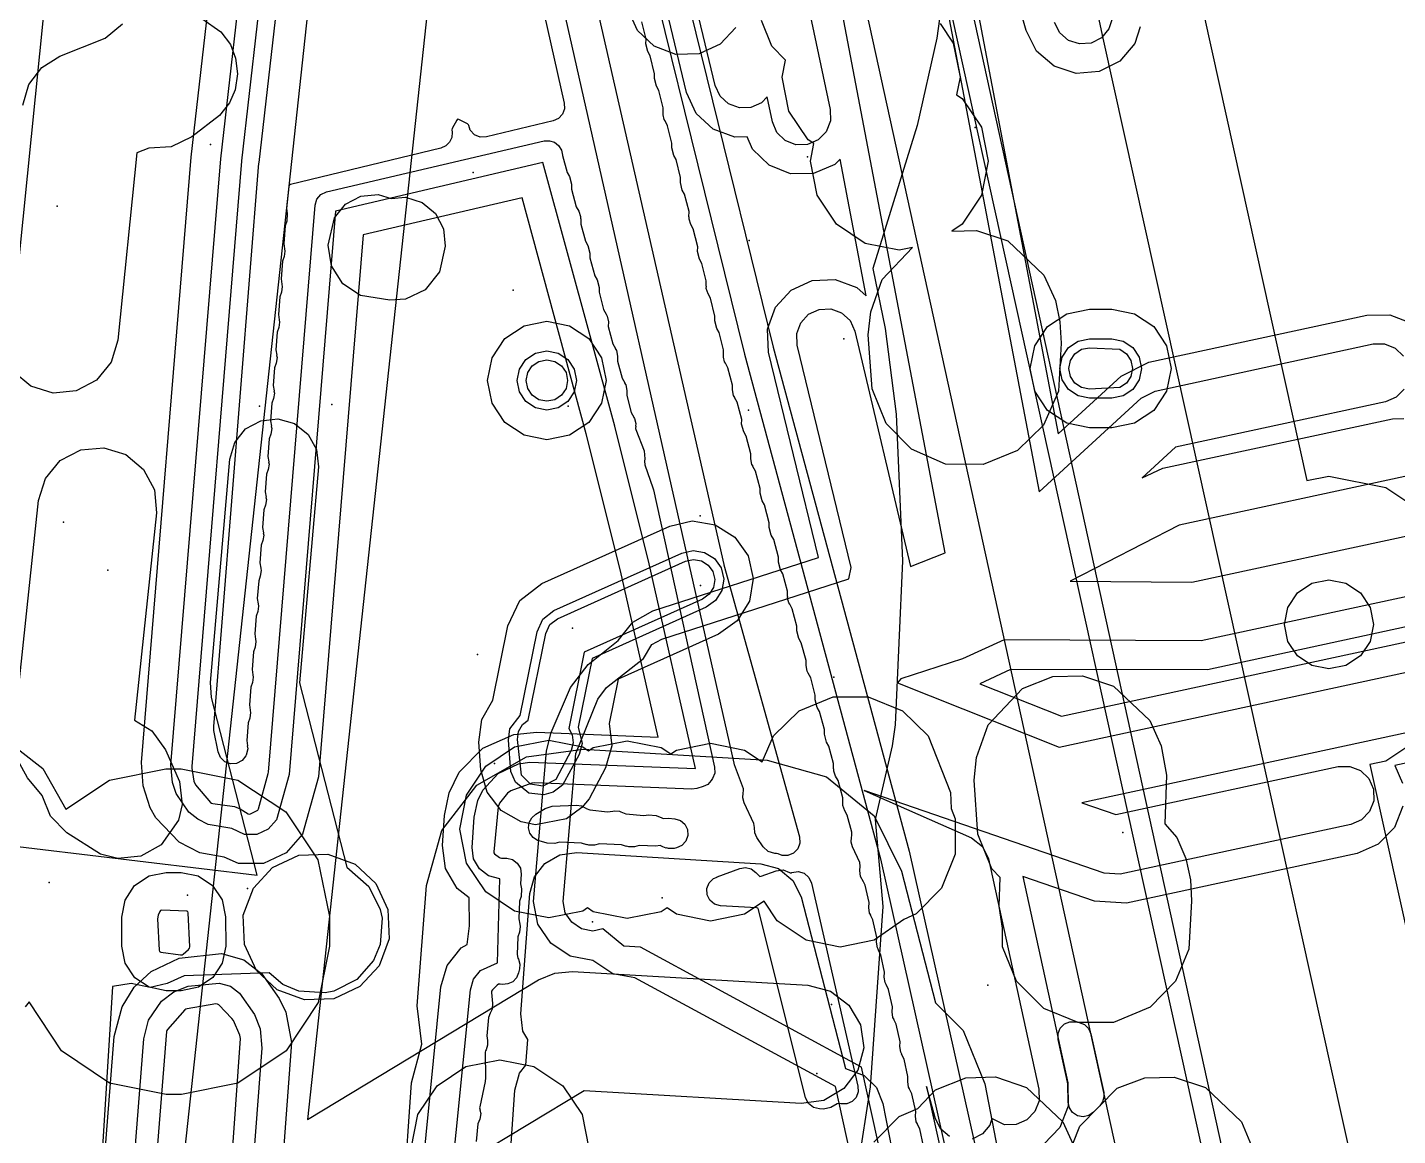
# Model space of a CAD drawing. Header units: metres. Extents: x 8738 to 9560, y -8972 to -7699.
# Drawn here: x 8875.03 to 8921.27, y -8321.14 to -8283.74 of the extents above; entities that cross this region are included whole.
import ezdxf

# ---------------------------------------------------------------- set-up
doc = ezdxf.new("R2010")
doc.units = ezdxf.units.M
for name, color, linetype in [('AI_GREENING_ALLOWED_ZONE', 4, 'Continuous'), ('AI_GREENING_EXCLUSIONS', 1, 'Continuous'), ('AI_GREENING_LAWN', 82, 'Continuous'), ('AI_GREENING_REJECTED', 6, 'Continuous')]:
    doc.layers.add(name, color=color, linetype=linetype)

msp = doc.modelspace()

# ---------------------------------------------------------------- linework, layer by layer
at = {"layer": 'AI_GREENING_ALLOWED_ZONE'}
msp.add_lwpolyline([(8910.527, -8317.323), (8910.705, -8317.395), (8910.843, -8317.53), (8910.919, -8317.706), (8911.353, -8319.684), (8911.361, -8319.848), (8911.316, -8320.007), (8911.221, -8320.142), (8911.008, -8320.358), (8910.847, -8320.467), (8910.657, -8320.507), (8910.466, -8320.472), (8910.303, -8320.366), (8910.193, -8320.206), (8910.152, -8320.017), (8910.14, -8319.391), (8910.135, -8319.342), (8909.819, -8317.896), (8909.816, -8317.7), (8909.888, -8317.517), (8910.026, -8317.376), (8910.207, -8317.3), (8910.403, -8317.299), (8910.527, -8317.323)], close=True, dxfattribs=at)
at = {"layer": 'AI_GREENING_EXCLUSIONS'}
for points in [[(8887.884, -8327.25), (8888.987, -8316.122), (8889.201, -8315.401), (8889.667, -8314.81), (8889.872, -8314.691), (8889.951, -8314.067), (8889.945, -8313.115), (8889.537, -8312.804), (8889.145, -8312.129), (8889.041, -8311.356), (8889.105, -8310.337), (8889.268, -8309.571), (8889.606, -8308.877), (8890.396, -8308.07), (8891.446, -8307.61), (8892.225, -8307.528), (8896.323, -8307.7), (8895.042, -8302.082), (8893.888, -8297.45), (8891.732, -8289.489), (8886.361, -8290.743), (8884.86, -8309.038), (8884.315, -8310.966), (8883.763, -8311.602), (8882.998, -8311.955), (8882.156, -8311.961), (8881.672, -8311.747), (8880.852, -8311.601), (8880.157, -8311.241), (8879.364, -8310.419), (8879.176, -8310.084), (8878.934, -8309.34), (8878.88, -8308.548), (8880.557, -8288.116), (8883.166, -8265.225)], [(8888.775, -8328.316), (8889.982, -8316.222), (8890.089, -8315.861), (8890.322, -8315.566), (8890.895, -8315.313), (8890.975, -8312.479), (8890.597, -8312.379), (8890.287, -8312.143), (8890.091, -8311.805), (8890.039, -8311.419), (8890.103, -8310.4), (8890.235, -8309.827), (8890.404, -8309.48), (8890.913, -8308.926), (8891.6, -8308.598), (8891.987, -8308.538), (8897.582, -8308.748), (8896.013, -8301.841), (8894.858, -8297.199), (8892.427, -8288.3), (8885.424, -8289.935), (8883.864, -8308.957), (8883.439, -8310.484), (8883.163, -8310.803), (8882.78, -8310.979), (8882.359, -8310.982), (8881.93, -8310.78), (8881.13, -8310.64), (8880.782, -8310.46), (8880.483, -8310.221), (8880.048, -8309.595), (8879.927, -8309.223), (8879.877, -8308.63), (8881.556, -8288.167), (8884.159, -8265.339)], [(8880.36, -8321.57), (8886.433, -8265.355)], [(8907.354, -8265.601), (8911.319, -8284.102), (8924.314, -8342.789)], [(8890.224, -8267.503), (8884.488, -8320.604), (8892.276, -8315.89), (8892.83, -8315.66), (8893.428, -8315.605), (8901.372, -8316.068), (8902.127, -8316.265), (8902.749, -8316.736), (8903.144, -8317.409), (8903.252, -8318.182), (8903.055, -8318.937), (8902.585, -8319.559), (8901.912, -8319.954), (8901.139, -8320.062), (8893.815, -8319.634), (8888.122, -8323.08)], [(8921.395, -8347.341), (8920.809, -8347.354), (8920.263, -8347.141), (8919.84, -8346.735), (8919.605, -8346.198), (8919.197, -8344.338), (8919.165, -8343.897), (8919.153, -8343.312), (8919.367, -8342.767), (8919.851, -8342.31), (8919.69, -8341.353), (8903.61, -8268.057)], [(8922.152, -8350.759), (8920.199, -8350.8), (8918.379, -8350.091), (8916.97, -8348.738), (8916.187, -8346.948), (8915.779, -8345.088), (8915.708, -8342.696), (8916.12, -8341.644), (8916.012, -8340.921), (8900.71, -8271.172)], [(8894.747, -8276.573), (8899.228, -8294.77), (8903.82, -8311.806), (8907.525, -8328.355), (8910.595, -8342.558), (8910.62, -8343.226), (8910.535, -8343.607), (8910.31, -8343.926), (8909.981, -8344.135), (8909.22, -8344.425), (8909.206, -8344.434), (8903.888, -8346.497), (8903.754, -8350.97), (8911.179, -8349.246), (8923.784, -8346.73)], [(8895.718, -8276.331), (8900.198, -8294.528), (8904.786, -8311.548), (8908.5, -8328.129), (8911.573, -8342.347), (8911.62, -8343.25), (8911.449, -8344.012), (8911, -8344.65), (8910.341, -8345.068), (8904.859, -8347.184), (8904.788, -8349.701), (8911.005, -8348.261), (8924.471, -8345.525)], [(8912.582, -8283.716), (8912.4, -8284.277), (8911.894, -8284.871), (8911.199, -8285.226), (8910.421, -8285.288), (8909.679, -8285.048), (8909.085, -8284.541), (8908.73, -8283.846), (8906.649, -8276.495)], [(8904.79, -8326.12), (8903.175, -8318.832), (8895.724, -8314.78), (8895.159, -8314.749), (8894.451, -8314.17), (8894.108, -8314.238), (8893.725, -8314.162), (8893.401, -8313.945), (8893.184, -8313.621), (8893.108, -8313.238), (8893.544, -8308.245), (8894.282, -8306.41), (8894.578, -8306.023), (8895.817, -8305.037), (8896.105, -8304.572), (8896.446, -8304.382), (8902.75, -8302.349), (8902.835, -8301.967), (8901.013, -8294.461), (8900.997, -8294.071), (8901.131, -8293.705), (8901.395, -8293.418), (8901.749, -8293.253), (8902.139, -8293.237), (8902.505, -8293.371), (8902.792, -8293.635), (8902.957, -8293.989), (8904.835, -8301.936), (8906.002, -8301.473), (8901.416, -8277.357)], [(8904.979, -8277.359), (8909.172, -8299.408), (8912.62, -8296.251), (8913.085, -8296.011), (8920.439, -8294.423), (8920.829, -8294.417), (8921.192, -8294.561), (8921.473, -8294.832)], [(8906.039, -8277.578), (8909.819, -8297.46), (8911.945, -8295.513), (8912.874, -8295.033), (8920.228, -8293.446), (8921.009, -8293.433), (8921.734, -8293.72)], [(8903.813, -8326.336), (8902.297, -8319.492), (8902.297, -8319.492), (8895.532, -8315.814), (8894.792, -8315.679), (8894.115, -8315.237), (8893.343, -8315.086), (8892.694, -8314.652), (8892.26, -8314.003), (8892.108, -8313.238), (8892.548, -8308.155), (8892.704, -8307.542), (8893.364, -8306.013), (8893.955, -8305.241), (8894.969, -8304.434), (8895.457, -8303.81), (8896.138, -8303.43), (8901.723, -8301.627), (8900.041, -8294.697), (8900.009, -8293.917), (8900.277, -8293.184), (8900.805, -8292.61), (8901.513, -8292.282), (8902.293, -8292.249), (8903.025, -8292.517), (8903.335, -8292.802), (8902.456, -8288.18), (8902.281, -8288.36), (8901.564, -8288.668), (8900.784, -8288.679), (8900.059, -8288.39), (8899.5, -8287.845), (8899.32, -8287.428), (8898.901, -8287.444), (8898.169, -8287.173), (8897.596, -8286.643), (8897.27, -8285.934), (8895.427, -8278.231)], [(8900.543, -8279.068), (8902.126, -8286.504), (8902.131, -8286.894), (8901.987, -8287.256), (8901.714, -8287.536), (8901.356, -8287.69), (8900.966, -8287.695), (8900.603, -8287.551), (8900.324, -8287.279), (8900.17, -8286.92), (8899.99, -8286.076), (8899.802, -8286.278), (8899.448, -8286.441), (8899.058, -8286.456), (8898.692, -8286.321), (8898.406, -8286.056), (8898.243, -8285.702), (8896.399, -8277.998)], [(8906.554, -8278.047), (8905.726, -8284.096), (8905.054, -8287.047), (8903.556, -8291.87), (8903.975, -8293.895), (8904.354, -8296.796), (8904.559, -8301.745), (8904.315, -8307.277), (8904.216, -8307.989), (8903.641, -8310.47), (8903.904, -8313.412), (8903.472, -8319.503), (8903.053, -8322.193), (8901.486, -8328.757), (8900.235, -8332.133), (8900.697, -8334.363), (8901.044, -8336.91), (8901.281, -8342.213), (8901.037, -8347.745)], [(8875.989, -8279.144), (8874.745, -8291.546), (8873.228, -8310.896), (8873.229, -8310.964), (8873.222, -8310.981), (8872.786, -8316.539), (8871.797, -8331.948), (8870.34, -8349.57), (8869.578, -8360.621), (8867.012, -8391.963)], [(8880.919, -8283.439), (8881.561, -8283.883), (8881.881, -8284.318), (8882.06, -8284.77), (8882.124, -8285.307), (8882.042, -8285.841), (8881.849, -8286.286), (8881.515, -8286.711), (8880.585, -8287.433), (8879.883, -8287.773), (8879.132, -8287.817), (8878.731, -8287.975), (8878.089, -8294.293), (8877.86, -8295.039), (8877.363, -8295.641), (8876.674, -8296.006), (8875.897, -8296.08), (8875.151, -8295.851), (8874.549, -8295.354)], [(8898.942, -8283.735), (8898.408, -8284.303), (8897.696, -8284.624), (8896.916, -8284.648), (8896.187, -8284.372), (8895.618, -8283.837), (8895.297, -8283.126)], [(8905.837, -8283.608), (8906.275, -8284.263), (8906.503, -8285.411), (8906.385, -8286.007), (8906.575, -8286.135), (8907.225, -8287.108), (8907.454, -8288.256), (8907.225, -8289.404), (8906.575, -8290.377), (8906.225, -8290.611), (8907.062, -8290.589), (8908.112, -8290.941), (8909.336, -8292.099), (8909.721, -8292.955), (8909.876, -8293.675), (8909.915, -8294.391), (8909.821, -8296.018), (8909.323, -8297.168), (8908.446, -8298.023), (8907.281, -8298.493), (8906.012, -8298.477), (8904.862, -8297.978), (8904.006, -8297.101), (8903.537, -8295.936), (8903.408, -8294.118), (8903.489, -8293.342), (8903.877, -8292.245), (8904.9, -8291.167), (8904.454, -8291.256), (8903.306, -8291.028), (8902.333, -8290.377), (8901.682, -8289.404), (8901.454, -8288.256), (8901.572, -8287.66), (8901.382, -8287.533), (8900.732, -8286.559), (8900.503, -8285.411), (8900.616, -8284.843), (8900.158, -8284.364), (8899.8, -8283.508)], [(8911.647, -8283.418), (8911.527, -8283.79), (8911.274, -8284.086), (8910.927, -8284.264), (8910.538, -8284.295), (8910.166, -8284.175), (8909.869, -8283.922), (8909.692, -8283.574)], [(8914.739, -8283.357), (8918.211, -8299.035), (8918.952, -8298.887), (8920.866, -8299.268), (8922.488, -8300.352)], [(8874.875, -8286.361), (8875.077, -8285.665), (8875.515, -8285.087), (8876.129, -8284.703), (8877.662, -8284.097), (8878.24, -8283.616)], [(8921.491, -8295.943), (8921.219, -8296.223), (8920.861, -8296.378), (8913.771, -8297.909), (8912.646, -8298.939), (8913.352, -8298.615), (8921.094, -8296.944), (8921.484, -8296.938)], [(8871.505, -8311.001), (8882.783, -8312.351), (8881.249, -8306.353), (8881.208, -8305.852), (8881.864, -8298.311), (8882.027, -8297.749), (8882.393, -8297.292), (8882.906, -8297.011), (8883.488, -8296.947), (8884.05, -8297.11), (8884.507, -8297.476), (8884.788, -8297.989), (8884.852, -8298.571), (8884.219, -8305.857), (8885.81, -8312.081), (8886.553, -8312.734), (8886.94, -8313.514), (8886.999, -8313.806), (8886.94, -8314.692), (8886.714, -8315.233), (8886.148, -8315.877), (8885.368, -8316.264), (8885.076, -8316.323), (8884.19, -8316.264), (8883.649, -8316.038), (8883.188, -8315.654), (8880.321, -8315.746), (8879.749, -8316.01), (8879.18, -8316.147), (8878.529, -8316.011), (8877.909, -8316.112), (8877.513, -8322.429)], [(8874.575, -8307.573), (8875.41, -8299.704), (8875.642, -8298.959), (8876.142, -8298.359), (8876.833, -8297.997), (8877.61, -8297.926), (8878.355, -8298.158), (8878.954, -8298.658), (8879.317, -8299.349), (8879.388, -8300.126), (8878.645, -8307.123), (8879.234, -8307.486), (8879.691, -8308.119), (8880.167, -8309.196), (8880.253, -8309.971), (8880.134, -8310.498), (8879.548, -8311.33), (8878.864, -8311.707), (8878.089, -8311.793), (8877.495, -8311.648), (8876.36, -8310.923), (8875.814, -8310.365), (8875.814, -8310.365), (8875.534, -8309.667), (8875.033, -8309.072), (8874.651, -8308.37)], [(8921.516, -8298.899), (8913.902, -8300.542), (8910.222, -8302.431), (8914.327, -8302.464), (8921.962, -8300.817)], [(8922.383, -8302.772), (8914.641, -8304.443), (8907.988, -8304.413), (8906.585, -8305.049), (8904.501, -8305.722), (8904.391, -8305.86), (8909.846, -8308.032), (8926.773, -8304.379)], [(8922.594, -8303.749), (8914.852, -8305.42), (8908.202, -8305.415), (8907.167, -8305.889), (8909.933, -8306.99), (8926.562, -8303.401)], [(8927.195, -8306.334), (8910.613, -8309.913), (8911.756, -8310.308), (8919.267, -8308.687), (8919.657, -8308.68), (8920.02, -8308.824), (8920.301, -8309.095), (8920.456, -8309.453), (8920.462, -8309.843), (8920.319, -8310.206), (8920.047, -8310.487), (8919.689, -8310.642), (8911.905, -8312.322), (8911.367, -8312.289), (8903.272, -8309.491), (8906.895, -8311.098), (8907.264, -8311.38), (8907.466, -8311.799), (8909.163, -8319.579), (8909.17, -8319.97), (8909.027, -8320.333), (8908.756, -8320.614), (8908.399, -8320.77), (8908.399, -8320.77), (8908.009, -8320.777), (8907.581, -8320.572), (8907.51, -8320.792), (8907.257, -8321.088), (8906.909, -8321.265)], [(8874.017, -8307.56), (8875.551, -8308.757), (8876.329, -8310.127), (8877.801, -8309.144), (8879.704, -8308.763), (8880.222, -8308.763), (8882.135, -8309.144), (8883.75, -8310.22), (8884.838, -8311.84), (8885.222, -8313.753), (8885.224, -8314.752), (8884.847, -8316.656), (8883.76, -8318.288), (8882.137, -8319.371), (8880.234, -8319.752), (8879.716, -8319.752), (8877.803, -8319.371), (8876.18, -8318.288), (8875.09, -8316.633), (8874.96, -8316.799)], [(8922.488, -8307.423), (8920.866, -8308.507), (8920.331, -8308.613), (8926.974, -8338.615)], [(8927.406, -8307.311), (8921.179, -8308.655), (8921.433, -8309.242)], [(8887.473, -8326.883), (8887.99, -8319.367), (8888.346, -8318.055), (8888.19, -8316.769), (8888.499, -8312.707), (8889.014, -8310.845), (8890.198, -8309.318), (8891.872, -8308.353), (8893.787, -8308.095), (8899.992, -8308.472), (8901.997, -8309.028), (8903.602, -8310.351), (8904.53, -8312.213), (8905.677, -8316.657), (8906.604, -8317.6), (8907.336, -8319.394), (8908.142, -8323.536)], [(8921.446, -8310.023), (8921.159, -8310.748), (8920.616, -8311.309), (8919.9, -8311.619), (8912.116, -8313.299), (8911.041, -8313.234), (8908.62, -8312.398), (8910.14, -8319.366), (8910.154, -8320.147), (8909.869, -8320.873), (8909.327, -8321.435)], [(8889.96, -8341.747), (8891.481, -8319.607), (8891.635, -8319.042), (8891.847, -8318.767), (8891.914, -8317.905), (8891.75, -8317.615), (8891.68, -8317.034), (8891.988, -8312.972), (8892.143, -8312.414), (8892.498, -8311.956), (8893.001, -8311.666), (8893.575, -8311.589), (8899.78, -8311.966), (8900.381, -8312.132), (8900.863, -8312.529), (8901.141, -8313.088), (8902.636, -8318.88), (8903.273, -8319.11), (8903.681, -8319.524), (8903.9, -8320.062), (8904.706, -8324.204)], [(8875.071, -8354.632), (8877.961, -8317.804), (8878.227, -8316.793), (8878.637, -8316.136), (8879.206, -8315.602), (8880.151, -8315.15), (8881.587, -8314.996), (8882.335, -8315.207), (8882.947, -8315.687), (8883.531, -8316.514), (8883.754, -8316.98), (8883.946, -8318.003), (8883.519, -8323.75)], [(8876.067, -8354.723), (8878.958, -8317.881), (8879.118, -8317.247), (8879.555, -8316.61), (8879.973, -8316.296), (8880.461, -8316.101), (8881.508, -8315.993), (8881.883, -8316.098), (8882.189, -8316.338), (8882.692, -8317.058), (8882.885, -8317.538), (8882.946, -8318.189), (8882.522, -8323.673)], [(8903.597, -8321.37), (8904.445, -8320.504), (8905.075, -8320.226), (8905.671, -8319.598), (8906.701, -8319.19), (8907.695, -8319.164), (8908.745, -8319.516), (8909.969, -8320.674), (8910.309, -8321.422), (8910.547, -8320.827), (8911.806, -8319.548), (8912.737, -8319.197), (8913.732, -8319.171), (8914.781, -8319.523), (8916.005, -8320.681), (8916.452, -8321.757)], [(8906.149, -8321.176), (8905.852, -8320.922), (8905.675, -8320.575), (8905.369, -8319.488), (8906.742, -8325.688)]]:
    msp.add_lwpolyline(points, dxfattribs=at)
for points in [[(8885.186, -8291.082), (8885.394, -8290.159), (8885.767, -8289.708), (8886.285, -8289.434), (8886.867, -8289.38), (8887.309, -8289.516), (8887.792, -8289.471), (8888.351, -8289.643), (8888.802, -8290.017), (8889.075, -8290.534), (8889.13, -8291.117), (8888.935, -8291.989), (8888.458, -8292.589), (8887.791, -8292.914), (8887.265, -8292.949), (8886.272, -8292.79), (8885.672, -8292.395), (8885.291, -8291.789), (8885.186, -8291.082)], [(8893.326, -8297.504), (8892.561, -8297.656), (8891.796, -8297.504), (8891.147, -8297.07), (8890.713, -8296.421), (8890.561, -8295.656), (8890.713, -8294.891), (8891.147, -8294.242), (8891.796, -8293.808), (8892.561, -8293.656), (8893.326, -8293.808), (8893.975, -8294.242), (8894.409, -8294.891), (8894.561, -8295.656), (8894.409, -8296.421), (8893.975, -8297.07), (8893.326, -8297.504)], [(8911.624, -8293.249), (8912.389, -8293.401), (8913.038, -8293.835), (8913.472, -8294.484), (8913.624, -8295.249), (8913.472, -8296.014), (8913.038, -8296.663), (8912.389, -8297.097), (8911.624, -8297.249), (8910.874, -8297.249), (8910.109, -8297.097), (8909.46, -8296.663), (8909.026, -8296.014), (8908.874, -8295.249), (8909.026, -8294.484), (8909.46, -8293.835), (8910.109, -8293.401), (8910.874, -8293.249), (8911.624, -8293.249)], [(8912.331, -8294.542), (8912.548, -8294.866), (8912.624, -8295.249), (8912.548, -8295.632), (8912.331, -8295.956), (8912.007, -8296.173), (8911.624, -8296.249), (8910.874, -8296.249), (8910.491, -8296.173), (8910.167, -8295.956), (8909.95, -8295.632), (8909.874, -8295.249), (8909.95, -8294.866), (8910.167, -8294.542), (8910.491, -8294.325), (8910.874, -8294.249), (8911.624, -8294.249), (8912.007, -8294.325), (8912.331, -8294.542)], [(8912.271, -8294.981), (8912.324, -8295.249), (8912.271, -8295.517), (8912.119, -8295.744), (8911.892, -8295.896), (8910.874, -8295.949), (8910.606, -8295.896), (8910.379, -8295.744), (8910.227, -8295.517), (8910.174, -8295.249), (8910.227, -8294.981), (8910.379, -8294.754), (8910.606, -8294.602), (8910.874, -8294.549), (8911.892, -8294.602), (8912.119, -8294.754), (8912.271, -8294.981)], [(8892.178, -8296.58), (8891.854, -8296.363), (8891.637, -8296.039), (8891.561, -8295.656), (8891.637, -8295.273), (8891.854, -8294.949), (8892.178, -8294.732), (8892.561, -8294.656), (8892.944, -8294.732), (8893.268, -8294.949), (8893.485, -8295.273), (8893.561, -8295.656), (8893.485, -8296.039), (8893.268, -8296.363), (8892.944, -8296.58), (8892.561, -8296.656), (8892.178, -8296.58)], [(8892.293, -8296.303), (8892.066, -8296.151), (8891.914, -8295.924), (8891.861, -8295.656), (8891.914, -8295.388), (8892.066, -8295.161), (8892.293, -8295.009), (8892.561, -8294.956), (8892.829, -8295.009), (8893.056, -8295.161), (8893.208, -8295.388), (8893.261, -8295.656), (8893.208, -8295.924), (8893.056, -8296.151), (8892.829, -8296.303), (8892.561, -8296.356), (8892.293, -8296.303)], [(8890.368, -8307.094), (8890.741, -8306.441), (8891.25, -8303.935), (8891.648, -8303.084), (8892.39, -8302.509), (8896.709, -8300.569), (8897.469, -8300.394), (8898.239, -8300.524), (8898.9, -8300.938), (8899.353, -8301.574), (8899.527, -8302.334), (8899.398, -8303.104), (8898.984, -8303.765), (8898.348, -8304.217), (8894.966, -8305.737), (8894.661, -8307.237), (8894.749, -8307.984), (8894.538, -8308.735), (8893.99, -8309.777), (8893.746, -8310.073), (8893.225, -8310.448), (8892.174, -8310.653), (8891.698, -8310.556), (8891.021, -8310.17), (8890.542, -8309.553), (8890.336, -8308.8), (8890.271, -8307.868), (8890.368, -8307.094)], [(8892.8, -8303.421), (8897.119, -8301.481), (8897.499, -8301.394), (8897.884, -8301.458), (8898.214, -8301.665), (8898.441, -8301.983), (8898.528, -8302.364), (8898.463, -8302.748), (8898.256, -8303.079), (8897.938, -8303.305), (8894.088, -8305.035), (8893.616, -8307.357), (8893.753, -8307.905), (8893.647, -8308.281), (8893.087, -8309.315), (8892.778, -8309.554), (8892.461, -8309.64), (8891.949, -8309.583), (8891.498, -8309.211), (8891.35, -8308.85), (8891.268, -8307.798), (8891.317, -8307.411), (8891.656, -8306.959), (8892.23, -8304.134), (8892.429, -8303.709), (8892.8, -8303.421)], [(8892.923, -8303.695), (8897.241, -8301.755), (8897.508, -8301.693), (8897.777, -8301.739), (8898.008, -8301.884), (8898.167, -8302.106), (8898.228, -8302.372), (8898.183, -8302.642), (8898.038, -8302.873), (8897.815, -8303.032), (8893.825, -8304.825), (8893.302, -8307.397), (8893.421, -8307.611), (8893.453, -8307.882), (8893.379, -8308.145), (8892.86, -8309.118), (8892.422, -8309.346), (8892.014, -8309.283), (8891.705, -8308.972), (8891.567, -8307.777), (8891.602, -8307.506), (8891.737, -8307.269), (8891.93, -8307.119), (8892.524, -8304.194), (8892.663, -8303.896), (8892.923, -8303.695)], [(8920.013, -8304.948), (8919.526, -8305.273), (8918.952, -8305.387), (8918.378, -8305.273), (8917.892, -8304.948), (8917.567, -8304.461), (8917.452, -8303.887), (8917.567, -8303.313), (8917.892, -8302.827), (8918.378, -8302.501), (8918.952, -8302.387), (8919.526, -8302.501), (8920.013, -8302.827), (8920.338, -8303.313), (8920.452, -8303.887), (8920.338, -8304.461), (8920.013, -8304.948)], [(8906.979, -8309.151), (8907.059, -8308.376), (8907.448, -8307.278), (8908.608, -8306.056), (8909.638, -8305.649), (8910.632, -8305.622), (8911.682, -8305.974), (8912.906, -8307.133), (8913.292, -8307.989), (8913.474, -8308.978), (8913.409, -8310.621), (8913.823, -8311.079), (8914.122, -8311.788), (8914.278, -8312.508), (8914.317, -8313.224), (8914.223, -8314.851), (8913.77, -8315.934), (8912.914, -8316.811), (8911.682, -8317.326), (8910.495, -8317.326), (8909.33, -8316.856), (8908.408, -8315.934), (8907.938, -8314.769), (8907.938, -8314.141), (8907.822, -8313.397), (8907.855, -8312.435), (8907.577, -8312.135), (8907.107, -8310.97), (8906.979, -8309.151)], [(8892.623, -8307.797), (8893.771, -8308.025), (8893.962, -8308.153), (8894.128, -8308.042), (8895.276, -8307.814), (8896.424, -8308.042), (8896.747, -8308.258), (8896.939, -8308.13), (8898.087, -8307.901), (8899.235, -8308.13), (8899.825, -8308.524), (8900.204, -8307.651), (8901.07, -8306.803), (8902.222, -8306.336), (8903.409, -8306.336), (8904.56, -8306.803), (8905.426, -8307.651), (8906.186, -8309.561), (8906.206, -8310.101), (8906.34, -8310.456), (8906.34, -8311.644), (8905.873, -8312.795), (8905.025, -8313.661), (8904.61, -8313.849), (8903.603, -8314.55), (8902.455, -8314.778), (8901.307, -8314.55), (8900.334, -8313.899), (8899.89, -8313.235), (8899.235, -8313.673), (8898.087, -8313.901), (8896.939, -8313.673), (8896.616, -8313.457), (8896.424, -8313.585), (8895.276, -8313.814), (8894.128, -8313.585), (8893.937, -8313.457), (8893.771, -8313.569), (8892.623, -8313.797), (8891.475, -8313.569), (8890.501, -8312.918), (8889.851, -8311.945), (8889.623, -8310.797), (8889.851, -8309.649), (8890.501, -8308.676), (8891.475, -8308.025), (8892.623, -8307.797)], [(8884.189, -8311.682), (8885.175, -8311.643), (8886.092, -8311.984), (8886.791, -8312.631), (8887.2, -8313.513), (8887.239, -8314.499), (8886.898, -8315.416), (8886.251, -8316.115), (8885.369, -8316.524), (8884.383, -8316.563), (8883.466, -8316.222), (8882.767, -8315.575), (8882.358, -8314.693), (8882.319, -8313.707), (8882.66, -8312.79), (8883.307, -8312.091), (8884.189, -8311.682)], [(8878.327, -8313.192), (8878.651, -8312.704), (8879.14, -8312.377), (8879.714, -8312.263), (8880.222, -8312.263), (8880.793, -8312.376), (8881.281, -8312.7), (8881.608, -8313.189), (8881.722, -8313.76), (8881.724, -8314.752), (8881.61, -8315.326), (8881.287, -8315.811), (8880.801, -8316.137), (8880.227, -8316.252), (8879.716, -8316.252), (8879.142, -8316.138), (8878.655, -8315.813), (8878.33, -8315.326), (8878.216, -8314.755), (8878.214, -8313.766), (8878.327, -8313.192)], [(8889.831, -8324.355), (8888.857, -8323.704), (8888.207, -8322.731), (8887.979, -8321.583), (8888.207, -8320.435), (8888.857, -8319.462), (8889.831, -8318.811), (8890.979, -8318.583), (8892.127, -8318.811), (8893.1, -8319.462), (8893.75, -8320.435), (8893.979, -8321.583), (8893.75, -8322.731), (8893.1, -8323.704), (8892.127, -8324.355), (8890.979, -8324.583), (8889.831, -8324.355)]]:
    msp.add_lwpolyline(points, close=True, dxfattribs=at)
at = {"layer": 'AI_GREENING_LAWN'}
for points in [[(8901.755, -8263.042), (8920.251, -8346.934), (8920.256, -8347.123), (8920.191, -8347.3), (8920.065, -8347.441)], [(8891.468, -8278.817), (8893.149, -8286.292), (8893.154, -8286.485), (8893.086, -8286.665), (8892.955, -8286.807), (8892.779, -8286.887), (8890.526, -8287.435), (8890.314, -8287.441), (8890.119, -8287.357), (8889.976, -8287.201), (8889.926, -8287.046), (8889.915, -8287.025), (8889.879, -8286.996), (8889.591, -8286.842), (8889.551, -8286.83), (8889.525, -8286.862), (8889.371, -8287.15), (8889.358, -8287.194), (8889.366, -8287.275), (8889.351, -8287.452), (8889.276, -8287.613), (8889.149, -8287.738), (8888.986, -8287.81), (8883.913, -8289.044), (8883.872, -8289.063), (8883.858, -8289.106), (8883.773, -8289.851), (8883.804, -8290.021), (8883.782, -8290.279), (8883.727, -8290.431), (8883.681, -8291.03), (8883.712, -8291.21), (8883.706, -8291.211), (8883.723, -8291.286), (8883.694, -8291.474), (8883.638, -8291.629), (8883.592, -8292.228), (8883.623, -8292.408), (8883.617, -8292.41), (8883.634, -8292.484), (8883.605, -8292.672), (8883.549, -8292.828), (8883.503, -8293.427), (8883.534, -8293.607), (8883.528, -8293.608), (8883.545, -8293.683), (8883.516, -8293.87), (8883.46, -8294.026), (8883.414, -8294.625), (8883.445, -8294.805), (8883.439, -8294.806), (8883.456, -8294.881), (8883.427, -8295.069), (8883.371, -8295.224), (8883.325, -8295.823), (8883.356, -8296.003), (8883.35, -8296.004), (8883.367, -8296.079), (8883.338, -8296.267), (8883.282, -8296.422), (8883.236, -8297.022), (8883.267, -8297.202), (8883.261, -8297.203), (8883.278, -8297.278), (8883.249, -8297.465), (8883.193, -8297.621), (8883.147, -8298.22), (8883.178, -8298.4), (8883.172, -8298.401), (8883.189, -8298.476), (8883.16, -8298.664), (8883.104, -8298.819), (8883.058, -8299.418), (8883.089, -8299.598), (8883.083, -8299.599), (8883.1, -8299.674), (8883.071, -8299.862), (8883.015, -8300.017), (8882.969, -8300.616), (8883, -8300.796), (8882.994, -8300.798), (8883.011, -8300.872), (8882.982, -8301.06), (8882.926, -8301.216), (8882.88, -8301.815), (8882.911, -8301.995), (8882.905, -8301.996), (8882.922, -8302.071), (8882.893, -8302.258), (8882.837, -8302.414), (8882.791, -8303.013), (8882.822, -8303.193), (8882.816, -8303.194), (8882.833, -8303.269), (8882.804, -8303.457), (8882.747, -8303.612), (8882.702, -8304.211), (8882.733, -8304.391), (8882.726, -8304.392), (8882.744, -8304.467), (8882.714, -8304.655), (8882.658, -8304.81), (8882.613, -8305.41), (8882.644, -8305.59), (8882.637, -8305.591), (8882.655, -8305.666), (8882.625, -8305.853), (8882.569, -8306.009), (8882.524, -8306.608), (8882.555, -8306.788), (8882.548, -8306.789), (8882.566, -8306.864), (8882.536, -8307.052), (8882.48, -8307.207), (8882.433, -8307.805), (8882.463, -8307.985), (8882.452, -8307.987), (8882.472, -8308.086), (8882.418, -8308.298), (8882.404, -8308.326), (8882.275, -8308.487), (8882.093, -8308.582), (8881.888, -8308.596), (8881.694, -8308.526), (8881.546, -8308.384), (8881.467, -8308.194), (8881.329, -8307.47), (8881.322, -8307.337), (8882.848, -8288.318), (8882.85, -8288.301), (8885.447, -8265.525)], [(8884.586, -8267.775), (8882.252, -8288.242), (8882.252, -8288.25), (8880.576, -8308.687), (8880.578, -8308.746), (8880.648, -8309.184), (8880.704, -8309.305), (8881.214, -8309.897), (8881.247, -8309.924), (8881.288, -8309.937), (8882.018, -8310.037), (8882.216, -8310.11), (8882.483, -8310.278), (8882.519, -8310.293), (8882.556, -8310.282), (8882.767, -8310.185), (8882.807, -8310.155), (8882.831, -8310.11), (8883.16, -8308.922), (8883.168, -8308.876), (8884.739, -8289.732), (8884.799, -8289.533), (8884.935, -8289.375), (8885.123, -8289.286), (8892.473, -8287.57), (8892.65, -8287.561), (8892.819, -8287.615), (8892.959, -8287.724), (8893.052, -8287.875), (8893.087, -8288.049), (8893.087, -8288.056), (8893.243, -8288.636), (8893.325, -8288.774), (8893.394, -8289.033), (8893.393, -8289.193), (8893.554, -8289.796), (8893.638, -8289.939), (8893.702, -8290.118), (8893.699, -8290.195), (8893.705, -8290.194), (8893.708, -8290.377), (8893.864, -8290.957), (8893.946, -8291.095), (8894.015, -8291.354), (8894.014, -8291.515), (8894.175, -8292.118), (8894.257, -8292.256), (8894.326, -8292.515), (8894.324, -8292.676), (8894.478, -8293.256), (8894.567, -8293.416), (8894.561, -8293.419), (8894.602, -8293.484), (8894.636, -8293.671), (8894.635, -8293.836), (8894.789, -8294.417), (8894.878, -8294.577), (8894.872, -8294.58), (8894.913, -8294.645), (8894.947, -8294.832), (8894.945, -8294.997), (8895.1, -8295.578), (8895.188, -8295.738), (8895.183, -8295.741), (8895.224, -8295.806), (8895.258, -8295.993), (8895.256, -8296.158), (8895.41, -8296.739), (8895.498, -8296.898), (8895.494, -8296.899), (8895.524, -8296.943), (8895.565, -8297.103), (8895.557, -8297.202), (8895.562, -8297.202), (8895.555, -8297.278), (8895.563, -8297.314), (8895.84, -8298.03), (8895.866, -8298.301), (8895.852, -8298.378), (8895.862, -8298.506), (8896.143, -8299.283), (8896.161, -8299.346), (8898.223, -8308.711), (8898.226, -8308.909), (8898.153, -8309.093), (8898.109, -8309.16), (8897.99, -8309.287), (8897.835, -8309.365), (8897.623, -8309.429), (8897.458, -8309.45), (8892.143, -8309.231), (8892.049, -8309.246), (8891.341, -8309.501), (8891.231, -8309.581), (8890.964, -8309.923), (8890.913, -8310.05), (8890.768, -8311.563), (8890.771, -8311.603), (8890.798, -8311.631), (8890.958, -8311.753), (8890.991, -8311.771), (8891.028, -8311.778), (8891.207, -8311.782), (8891.403, -8311.827), (8891.565, -8311.946), (8891.667, -8312.118), (8891.694, -8312.317), (8891.671, -8312.651), (8891.707, -8312.816), (8891.693, -8313.078), (8891.643, -8313.231), (8891.614, -8313.831), (8891.65, -8314.01), (8891.644, -8314.011), (8891.663, -8314.086), (8891.639, -8314.274), (8891.587, -8314.431), (8891.559, -8315.031), (8891.583, -8315.149), (8891.603, -8315.192), (8891.649, -8315.353), (8891.639, -8315.519), (8891.609, -8315.654), (8891.538, -8315.819), (8891.412, -8315.949), (8891.249, -8316.026), (8891.069, -8316.039), (8890.984, -8316.03), (8890.933, -8316.036), (8890.89, -8316.063), (8890.725, -8316.221), (8890.696, -8316.266), (8890.69, -8316.319), (8890.732, -8316.686), (8890.718, -8316.873), (8890.649, -8317.015), (8890.594, -8317.157), (8890.532, -8317.778), (8890.558, -8317.93), (8890.559, -8318.091), (8890.509, -8318.245), (8890.488, -8318.287), (8890.482, -8318.326), (8890.496, -8319.199), (8890.485, -8319.315), (8890.296, -8320.171), (8890.294, -8320.207), (8890.312, -8320.28), (8890.305, -8320.282), (8890.33, -8320.403), (8890.296, -8320.59), (8890.236, -8320.744), (8890.175, -8321.342)], [(8894.257, -8283.123), (8898.53, -8301.861), (8898.533, -8301.873), (8901.083, -8311.064), (8901.096, -8311.27), (8901.025, -8311.463), (8900.883, -8311.611), (8900.693, -8311.689), (8900.691, -8311.69), (8900.505, -8311.689), (8900.364, -8311.633), (8900.305, -8311.62), (8900.251, -8311.617), (8900.028, -8311.552), (8899.858, -8311.394), (8899.651, -8311.081), (8899.581, -8310.919), (8899.571, -8310.743), (8899.571, -8310.742), (8899.549, -8310.607), (8899.216, -8309.911), (8899.169, -8309.745), (8899.182, -8309.572), (8899.198, -8309.509), (8899.201, -8309.473), (8899.194, -8309.438), (8898.897, -8308.63), (8898.897, -8308.63), (8898.879, -8308.568), (8892.433, -8280.028)], [(8905.272, -8321.5), (8905.142, -8320.911), (8905.06, -8320.748), (8905.065, -8320.745), (8905.027, -8320.678), (8905.001, -8320.49), (8905.009, -8320.325), (8904.879, -8319.737), (8904.797, -8319.573), (8904.803, -8319.57), (8904.764, -8319.504), (8904.738, -8319.316), (8904.746, -8319.151), (8904.616, -8318.562), (8904.534, -8318.399), (8904.54, -8318.396), (8904.501, -8318.329), (8904.475, -8318.141), (8904.483, -8317.976), (8904.353, -8317.387), (8904.271, -8317.224), (8904.277, -8317.221), (8904.238, -8317.155), (8904.212, -8316.966), (8904.221, -8316.801), (8904.09, -8316.213), (8904.008, -8316.049), (8904.014, -8316.046), (8903.975, -8315.98), (8903.949, -8315.792), (8903.958, -8315.627), (8903.827, -8315.038), (8903.745, -8314.875), (8903.751, -8314.872), (8903.713, -8314.805), (8903.686, -8314.617), (8903.695, -8314.452), (8903.564, -8313.863), (8903.482, -8313.7), (8903.488, -8313.697), (8903.45, -8313.631), (8903.423, -8313.442), (8903.432, -8313.277), (8903.301, -8312.689), (8903.247, -8312.581), (8903.242, -8312.576), (8903.144, -8312.4), (8903.123, -8312.2), (8903.137, -8312.052), (8903.117, -8311.926), (8902.876, -8311.395), (8902.834, -8311.237), (8902.845, -8311.074), (8902.857, -8311.024), (8902.855, -8310.904), (8902.698, -8310.322), (8902.614, -8310.179), (8902.551, -8310), (8902.554, -8309.923), (8902.547, -8309.924), (8902.545, -8309.741), (8902.388, -8309.158), (8902.304, -8309.016), (8902.24, -8308.837), (8902.244, -8308.76), (8902.237, -8308.761), (8902.234, -8308.578), (8902.078, -8307.995), (8901.996, -8307.858), (8901.927, -8307.598), (8901.929, -8307.438), (8901.767, -8306.833), (8901.686, -8306.694), (8901.617, -8306.435), (8901.619, -8306.275), (8901.464, -8305.692), (8901.376, -8305.532), (8901.381, -8305.529), (8901.34, -8305.464), (8901.306, -8305.278), (8901.308, -8305.112), (8901.147, -8304.507), (8901.065, -8304.368), (8900.996, -8304.109), (8900.998, -8303.949), (8900.844, -8303.366), (8900.755, -8303.206), (8900.757, -8303.205), (8900.726, -8303.159), (8900.684, -8303.001), (8900.688, -8302.945), (8900.685, -8302.945), (8900.683, -8302.763), (8900.526, -8302.18), (8900.445, -8302.042), (8900.375, -8301.783), (8900.377, -8301.623), (8900.216, -8301.018), (8900.134, -8300.879), (8900.065, -8300.62), (8900.067, -8300.46), (8899.905, -8299.855), (8899.824, -8299.716), (8899.755, -8299.457), (8899.757, -8299.297), (8899.602, -8298.714), (8899.514, -8298.554), (8899.519, -8298.551), (8899.478, -8298.486), (8899.444, -8298.3), (8899.446, -8298.134), (8899.285, -8297.529), (8899.203, -8297.39), (8899.134, -8297.131), (8899.136, -8296.971), (8898.982, -8296.388), (8898.893, -8296.228), (8898.899, -8296.225), (8898.858, -8296.16), (8898.824, -8295.973), (8898.826, -8295.808), (8898.673, -8295.228), (8898.588, -8295.072), (8898.591, -8295.071), (8898.558, -8295.021), (8898.519, -8294.862), (8898.524, -8294.807), (8898.521, -8294.807), (8898.521, -8294.624), (8898.374, -8294.039), (8898.295, -8293.9), (8898.23, -8293.64), (8898.235, -8293.479), (8898.083, -8292.871), (8898.002, -8292.727), (8897.941, -8292.547), (8897.946, -8292.471), (8897.939, -8292.471), (8897.939, -8292.288), (8897.793, -8291.703), (8897.714, -8291.564), (8897.649, -8291.304), (8897.653, -8291.143), (8897.502, -8290.535), (8897.42, -8290.391), (8897.359, -8290.211), (8897.364, -8290.135), (8897.357, -8290.135), (8897.358, -8289.952), (8897.211, -8289.367), (8897.132, -8289.228), (8897.067, -8288.968), (8897.071, -8288.807), (8896.92, -8288.199), (8896.841, -8288.059), (8896.776, -8287.799), (8896.78, -8287.639), (8896.636, -8287.054), (8896.55, -8286.892), (8896.552, -8286.891), (8896.522, -8286.844), (8896.483, -8286.686), (8896.487, -8286.63), (8896.485, -8286.63), (8896.485, -8286.448), (8896.338, -8285.863), (8896.259, -8285.724), (8896.194, -8285.463), (8896.199, -8285.303), (8896.047, -8284.695), (8895.968, -8284.555), (8895.903, -8284.295), (8895.908, -8284.135), (8895.763, -8283.55)], [(8881.824, -8323.599), (8882.227, -8317.869), (8882.205, -8317.75), (8881.982, -8317.261), (8881.935, -8317.192), (8881.496, -8316.735), (8881.449, -8316.705), (8881.393, -8316.701), (8880.42, -8316.862), (8880.382, -8316.875), (8880.35, -8316.9), (8879.758, -8317.558), (8879.737, -8317.591), (8879.728, -8317.629), (8876.765, -8354.773)]]:
    msp.add_lwpolyline(points, dxfattribs=at)
for points in [[(8894.791, -8310.188), (8894.791, -8310.19), (8894.845, -8310.178), (8895.008, -8310.195), (8895.058, -8310.218), (8895.059, -8310.215), (8895.231, -8310.278), (8895.829, -8310.339), (8895.986, -8310.312), (8896.253, -8310.34), (8896.444, -8310.414), (8896.483, -8310.44), (8896.664, -8310.426), (8896.876, -8310.448), (8897.066, -8310.507), (8897.218, -8310.636), (8897.307, -8310.815), (8897.319, -8311.014), (8897.253, -8311.202), (8897.119, -8311.349), (8896.938, -8311.432), (8896.856, -8311.451), (8896.666, -8311.458), (8896.594, -8311.432), (8896.592, -8311.438), (8896.47, -8311.402), (8896.381, -8311.357), (8896.24, -8311.379), (8895.676, -8311.356), (8895.515, -8311.394), (8895.325, -8311.401), (8895.253, -8311.376), (8895.251, -8311.382), (8895.076, -8311.33), (8894.334, -8311.3), (8894.173, -8311.337), (8893.983, -8311.345), (8893.911, -8311.319), (8893.909, -8311.325), (8893.734, -8311.273), (8892.993, -8311.243), (8892.836, -8311.28), (8892.571, -8311.269), (8892.386, -8311.211), (8892.251, -8311.181), (8892.099, -8311.081), (8891.992, -8310.933), (8891.946, -8310.756), (8891.967, -8310.575), (8892.051, -8310.413), (8892.187, -8310.292), (8892.507, -8310.099), (8892.745, -8310.028), (8893.561, -8309.995), (8893.73, -8310.018), (8893.882, -8310.095), (8893.89, -8310.102), (8894.012, -8310.15), (8894.61, -8310.213), (8894.791, -8310.188)], [(8901.242, -8312.29), (8901.406, -8312.427), (8901.497, -8312.621), (8903.06, -8319.474), (8903.065, -8319.67), (8902.994, -8319.853), (8902.859, -8319.995), (8902.679, -8320.074), (8902.483, -8320.077), (8902.404, -8320.063), (8902.353, -8320.077), (8902.145, -8320.19), (8901.892, -8320.25), (8901.764, -8320.246), (8901.557, -8320.194), (8901.39, -8320.06), (8901.294, -8319.868), (8899.702, -8313.514), (8899.681, -8313.472), (8899.636, -8313.46), (8898.422, -8313.386), (8898.222, -8313.331), (8898.061, -8313.198), (8897.969, -8313.012), (8897.959, -8312.805), (8898.036, -8312.611), (8898.184, -8312.465), (8898.313, -8312.417), (8898.312, -8312.414), (8899.069, -8312.128), (8899.264, -8312.097), (8899.457, -8312.143), (8899.617, -8312.261), (8899.712, -8312.367), (8899.748, -8312.394), (8899.792, -8312.387), (8900.297, -8312.204), (8900.53, -8312.178), (8900.749, -8312.262), (8900.774, -8312.278), (8900.817, -8312.27), (8900.824, -8312.268), (8901.036, -8312.233), (8901.242, -8312.29)], [(8879.481, -8314.885), (8879.495, -8314.932), (8879.541, -8314.95), (8880.201, -8315.043), (8880.251, -8315.039), (8880.294, -8315.015), (8880.472, -8314.862), (8880.503, -8314.819), (8880.512, -8314.768), (8880.456, -8313.619), (8880.447, -8313.58), (8880.408, -8313.571), (8879.573, -8313.533), (8879.529, -8313.54), (8879.503, -8313.575), (8879.441, -8313.706), (8879.418, -8313.826), (8879.481, -8314.885)]]:
    msp.add_lwpolyline(points, close=True, dxfattribs=at)
at = {"layer": 'AI_GREENING_REJECTED'}
for p in [(8907.01, -8287.12), (8881.21, -8287.69), (8901.36, -8288.11), (8890.08, -8288.63), (8876.04, -8289.77), (8899.39, -8290.93), (8891.43, -8292.61), (8902.58, -8294.25), (8885.31, -8296.47), (8882.87, -8296.52), (8893.28, -8296.52), (8899.36, -8296.66), (8876.25, -8300.44), (8897.73, -8300.22), (8877.75, -8302.06), (8897.75, -8302.57), (8893.43, -8304.01), (8890.22, -8304.9), (8902.24, -8305.67), (8890.8, -8308.58), (8912, -8310.91), (8875.77, -8312.6), (8880.43, -8313.03), (8882.46, -8312.8), (8896.45, -8313.12), (8894.1, -8313.93), (8907.44, -8316.07), (8902.17, -8316.72), (8901.67, -8319.05)]:
    msp.add_point(p, dxfattribs=at)

doc.saveas('drawing.dxf')
